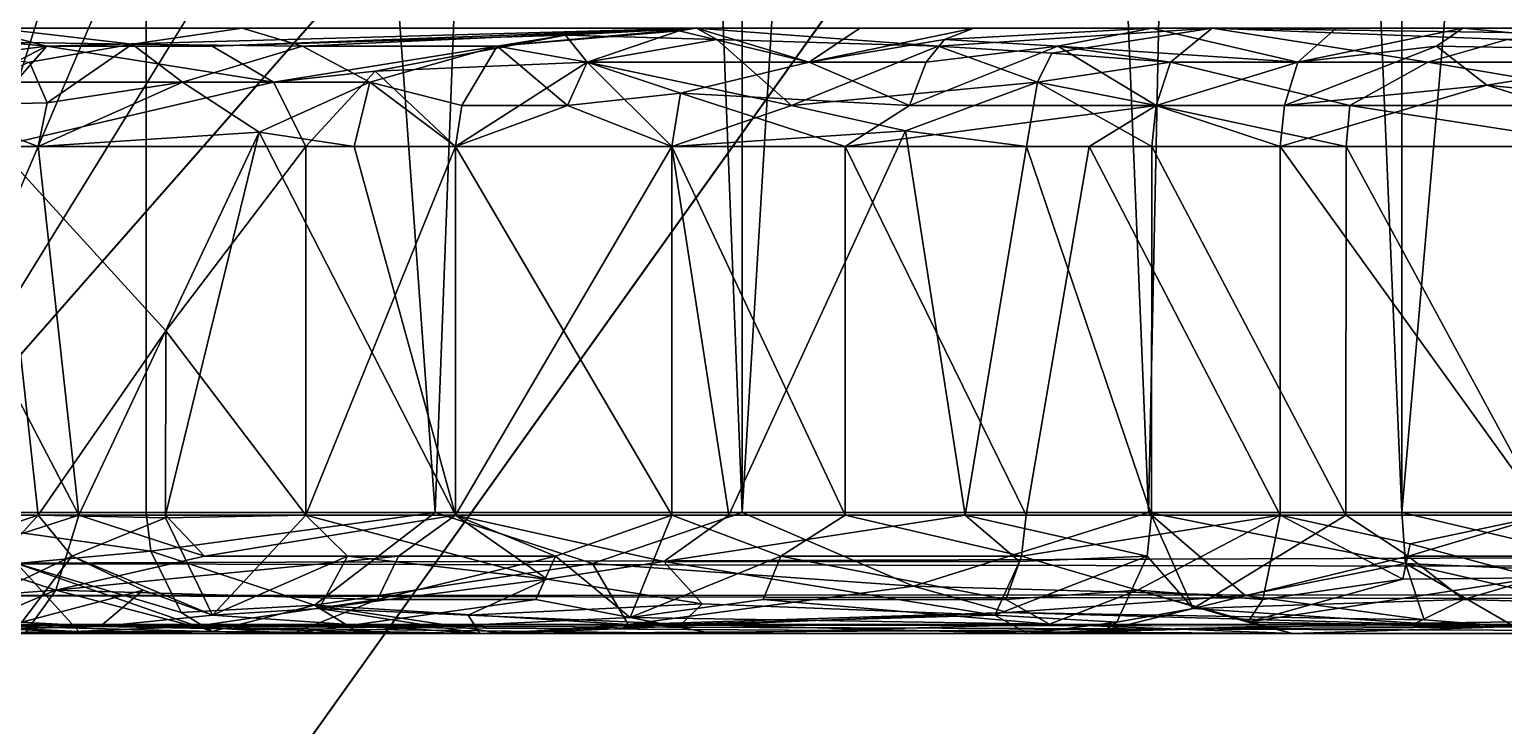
# Model space of a CAD drawing. Extents: x -30 to 83, y -53 to 60.
# Drawn here: x 6.134 to 7.351, y -13.076 to -12.501 of the extents above; entities that cross this region are included whole.
import ezdxf

# ---------------------------------------------------------------- set-up
doc = ezdxf.new("R2010")
doc.units = 0
doc.header["$MEASUREMENT"] = 0

msp = doc.modelspace()

# ---------------------------------------------------------------- linework, layer by layer
for points in [[(63.169998, -40), (-9.17, -40), (63.169998, 60)], [(-9.17, 60), (63.169998, 60), (-9.17, -40)], [(-7.187, 58, 2), (-7.187, -40, 2), (61.187, -40, 2)], [(61.187, 58, 2), (-7.187, 58, 2), (61.187, -40, 2)], [(-30, -1, 38), (30, -1, 38), (-30, -17, 38)], [(30, -17, 38), (-30, -17, 38), (30, -1, 38)], [(30, -2.998, 39.998001), (-30, -2.998, 39.998001), (-30, -15.003, 39.998001)], [(-30, -15.003, 39.998001), (30, -15.003, 39.998001), (30, -2.998, 39.998001)], [(5, -15, 40), (5, -3, 40), (75, -15, 40)], [(75, -3, 40), (75, -15, 40), (5, -3, 40)], [(5, -3, 52), (5, -15, 52), (9.998001, -7.997999, 52)], [(9.998001, -13.003, 52), (9.998001, -7.997999, 52), (5, -15, 52)], [(6.230599, -12.9, 62.990845), (6.230599, -9.6, 62.990845), (6.008893, -12.9, 62.787678)], [(6.008893, -9.6, 62.787678), (6.008893, -12.9, 62.787678), (6.230599, -9.6, 62.990845)], [(6.012379, -12.9, 57.905735), (6.012379, -9.6, 57.905735), (6.483722, -11.40362, 57.512512)], [(6.230599, -9.6, 62.990845), (6.469149, -12.9, 63.173943), (6.594186, -9.6, 63.257515)], [(6.469149, -12.9, 63.173943), (6.230599, -9.6, 62.990845), (6.230599, -12.9, 62.990845)], [(6.722745, -12.9, 63.33556), (6.594186, -9.6, 63.257515), (6.469149, -12.9, 63.173943)], [(6.722745, -9.6, 63.33556), (6.594186, -9.6, 63.257515), (6.722745, -12.9, 63.33556)], [(7.058268, -12.9, 63.504799), (6.922015, -9.6, 63.441208), (6.722745, -12.9, 63.33556)], [(6.922015, -9.6, 63.441208), (6.722745, -9.6, 63.33556), (6.722745, -12.9, 63.33556)], [(6.922015, -9.6, 63.441208), (7.058268, -12.9, 63.504799), (7.127083, -9.6, 63.535107)], [(7.267239, -12.9, 63.589657), (7.127083, -9.6, 63.535107), (7.058268, -12.9, 63.504799)], [(7.267239, -9.6, 63.589657), (7.127083, -9.6, 63.535107), (7.267239, -12.9, 63.589657)], [(7.627036, -12.9, 63.698109), (7.553999, -9.6, 63.68021), (7.267239, -12.9, 63.589657)], [(7.553999, -9.6, 63.68021), (7.267239, -9.6, 63.589657), (7.267239, -12.9, 63.589657)], [(6.012379, -12.9, 57.905735), (6.483722, -11.40362, 57.512512), (6.614629, -11.48747, 57.403286)], [(6.614629, -11.48747, 57.403286), (6.841525, -11.55467, 57.213993), (6.012379, -12.9, 57.905735)], [(6.841525, -11.55467, 57.213993), (7.153762, -11.59938, 56.953491), (6.012379, -12.9, 57.905735)], [(18.379839, -12.9, 47.587738), (6.012379, -12.9, 57.905735), (7.153762, -11.59938, 56.953491)], [(18.379839, -11.6, 47.587738), (18.379839, -12.9, 47.587738), (7.153762, -11.59938, 56.953491)], [(6.21901, -12.51327, 58.787117), (6.105802, -12.5, 59.062958), (5.961693, -12.50937, 59.253975)], [(6.21901, -12.51327, 58.787117), (5.961693, -12.50937, 59.253975), (6.134213, -12.5282, 58.873852)], [(6.043308, -12.5282, 61.667645), (6.047154, -12.50587, 61.598175), (6.148688, -12.51502, 61.813244)], [(6.047154, -12.50587, 61.598175), (6.090656, -12.5, 61.608418), (6.148688, -12.51502, 61.813244)], [(6.684958, -12.5, 62.35899), (6.148688, -12.51502, 61.813244), (6.090656, -12.5, 61.608418)], [(6.105802, -12.5, 59.062958), (6.21901, -12.51327, 58.787117), (6.309809, -12.5, 58.743919)], [(6.684958, -12.5, 62.35899), (6.285138, -12.51502, 62.008102), (6.148688, -12.51502, 61.813244)], [(6.21901, -12.51327, 58.787117), (6.359597, -12.51502, 58.595432), (6.309809, -12.5, 58.743919)], [(6.285138, -12.51502, 62.008102), (6.684958, -12.5, 62.35899), (6.576834, -12.50587, 62.303234)], [(6.576834, -12.50587, 62.303234), (6.335788, -12.54478, 62.120865), (6.285138, -12.51502, 62.008102)], [(6.309809, -12.5, 58.743919), (6.359597, -12.51502, 58.595432), (6.684958, -12.5, 58.337334)], [(6.335788, -12.54478, 62.120865), (6.576834, -12.50587, 62.303234), (6.41958, -12.53572, 62.207245)], [(6.520308, -12.51502, 58.420055), (6.684958, -12.5, 58.337334), (6.359597, -12.51502, 58.595432)], [(6.41958, -12.53572, 62.207245), (6.576834, -12.50587, 62.303234), (6.594646, -12.5282, 62.371193)], [(6.670695, -12.50237, 58.321064), (6.684958, -12.5, 58.337334), (6.520308, -12.51502, 58.420055)], [(6.520308, -12.51502, 58.420055), (6.594646, -12.5282, 58.325127), (6.670695, -12.50237, 58.321064)], [(6.576834, -12.50587, 62.303234), (6.684958, -12.5, 62.35899), (6.701674, -12.50937, 62.42984)], [(6.576834, -12.50587, 62.303234), (6.701674, -12.50937, 62.42984), (6.594646, -12.5282, 62.371193)], [(6.594646, -12.5282, 58.325127), (6.778013, -12.5282, 58.171261), (6.670695, -12.50237, 58.321064)], [(6.594646, -12.5282, 62.371193), (6.701674, -12.50937, 62.42984), (6.763461, -12.56398, 62.544025)], [(6.670695, -12.50237, 58.321064), (6.778013, -12.5282, 58.171261), (6.684958, -12.5, 58.337334)], [(6.701674, -12.50937, 62.42984), (6.684958, -12.5, 62.35899), (6.884411, -12.51502, 62.581791)], [(7.11082, -12.5, 62.66494), (6.884411, -12.51502, 62.581791), (6.684958, -12.5, 62.35899)], [(6.81986, -12.5, 58.225792), (6.684958, -12.5, 58.337334), (6.778013, -12.5282, 58.171261)], [(6.884411, -12.51502, 62.581791), (6.763461, -12.56398, 62.544025), (6.701674, -12.50937, 62.42984)], [(6.778013, -12.5282, 58.171261), (6.91399, -12.5, 58.15678), (6.81986, -12.5, 58.225792)], [(6.778013, -12.5282, 58.171261), (6.88975, -12.50937, 58.122162), (6.91399, -12.5, 58.15678)], [(6.874561, -12.5282, 58.100468), (6.88975, -12.50937, 58.122162), (6.778013, -12.5282, 58.171261)], [(6.874561, -12.5282, 58.100468), (6.983328, -12.51502, 58.048439), (6.88975, -12.50937, 58.122162)], [(7.11082, -12.5, 62.66494), (6.978329, -12.52067, 62.655727), (6.884411, -12.51502, 62.581791)], [(6.91399, -12.5, 58.15678), (6.88975, -12.50937, 58.122162), (7.060926, -12.5, 58.061661)], [(6.88975, -12.50937, 58.122162), (6.983328, -12.51502, 58.048439), (7.060926, -12.5, 58.061661)], [(7.076447, -12.5282, 62.724472), (6.978329, -12.52067, 62.655727), (7.11082, -12.5, 62.66494)], [(7.181403, -12.5282, 57.914272), (7.060926, -12.5, 58.061661), (6.983328, -12.51502, 58.048439)], [(7.060926, -12.5, 58.061661), (7.181403, -12.5282, 57.914272), (7.213145, -12.5, 57.975246)], [(7.076447, -12.5282, 62.724472), (7.11082, -12.5, 62.66494), (7.288785, -12.5282, 62.834999)], [(7.812708, -12.5, 62.946056), (7.74508, -12.50937, 62.973011), (7.11082, -12.5, 62.66494)], [(7.74508, -12.50937, 62.973011), (7.354227, -12.50937, 62.834877), (7.11082, -12.5, 62.66494)], [(7.354227, -12.50937, 62.834877), (7.288785, -12.5282, 62.834999), (7.11082, -12.5, 62.66494)], [(7.181403, -12.5282, 57.914272), (7.317832, -12.5, 57.923618), (7.213145, -12.5, 57.975246)], [(7.181403, -12.5282, 57.914272), (7.296032, -12.51502, 57.876884), (7.317832, -12.5, 57.923618)], [(7.288785, -12.5282, 62.834999), (7.354227, -12.50937, 62.834877), (7.509932, -12.5282, 62.926605)], [(7.514465, -12.51878, 57.782154), (7.317832, -12.5, 57.923618), (7.296032, -12.51502, 57.876884)], [(7.317832, -12.5, 57.923618), (7.514465, -12.51878, 57.782154), (7.588704, -12.5, 57.815552)], [(6.043308, -12.5282, 61.667645), (6.148688, -12.51502, 61.813244), (6.051397, -12.56398, 61.732075)], [(6.122482, -12.54478, 61.829945), (6.051397, -12.56398, 61.732075), (6.148688, -12.51502, 61.813244)], [(6.335788, -12.54478, 62.120865), (6.122482, -12.54478, 61.829945), (6.148688, -12.51502, 61.813244)], [(6.148829, -12.56171, 58.811676), (6.21901, -12.51327, 58.787117), (6.134213, -12.5282, 58.873852)], [(6.148688, -12.51502, 61.813244), (6.285138, -12.51502, 62.008102), (6.335788, -12.54478, 62.120865)], [(6.148829, -12.56171, 58.811676), (6.260474, -12.54478, 58.6693), (6.21901, -12.51327, 58.787117)], [(6.21901, -12.51327, 58.787117), (6.260474, -12.54478, 58.6693), (6.359597, -12.51502, 58.595432)], [(6.260474, -12.54478, 58.6693), (6.415126, -12.54478, 58.484989), (6.359597, -12.51502, 58.595432)], [(6.520308, -12.51502, 58.420055), (6.359597, -12.51502, 58.595432), (6.415126, -12.54478, 58.484989)], [(6.415126, -12.54478, 58.484989), (6.49126, -12.56398, 58.39101), (6.520308, -12.51502, 58.420055)], [(6.49126, -12.56398, 58.39101), (6.578496, -12.56398, 58.307507), (6.520308, -12.51502, 58.420055)], [(6.594646, -12.5282, 58.325127), (6.520308, -12.51502, 58.420055), (6.578496, -12.56398, 58.307507)], [(6.966627, -12.54478, 62.674088), (6.763461, -12.56398, 62.544025), (6.884411, -12.51502, 62.581791)], [(6.874561, -12.5282, 58.100468), (6.86085, -12.56398, 58.080887), (6.983328, -12.51502, 58.048439)], [(6.86085, -12.56398, 58.080887), (7.064497, -12.56398, 57.951145), (6.983328, -12.51502, 58.048439)], [(6.884411, -12.51502, 62.581791), (6.978329, -12.52067, 62.655727), (6.966627, -12.54478, 62.674088)], [(7.076447, -12.5282, 62.724472), (6.966627, -12.54478, 62.674088), (6.978329, -12.52067, 62.655727)], [(6.983328, -12.51502, 58.048439), (7.076447, -12.5282, 57.971851), (7.181403, -12.5282, 57.914272)], [(7.076447, -12.5282, 57.971851), (6.983328, -12.51502, 58.048439), (7.064497, -12.56398, 57.951145)], [(7.181403, -12.5282, 57.914272), (7.170365, -12.56398, 57.893066), (7.296032, -12.51502, 57.876884)], [(7.337546, -12.54731, 57.823593), (7.296032, -12.51502, 57.876884), (7.170365, -12.56398, 57.893066)], [(7.514465, -12.51878, 57.782154), (7.296032, -12.51502, 57.876884), (7.337546, -12.54731, 57.823593)], [(7.514465, -12.51878, 57.782154), (7.337546, -12.54731, 57.823593), (7.501758, -12.56398, 57.747246)], [(6.148829, -12.56171, 58.811676), (6.134213, -12.5282, 58.873852), (6.051397, -12.56398, 58.964245)], [(6.335788, -12.54478, 62.120865), (6.41958, -12.53572, 62.207245), (6.362453, -12.59782, 62.177494)], [(6.486098, -12.59782, 62.310474), (6.362453, -12.59782, 62.177494), (6.41958, -12.53572, 62.207245)], [(6.41958, -12.53572, 62.207245), (6.594646, -12.5282, 62.371193), (6.486098, -12.59782, 62.310474)], [(6.664586, -12.59782, 62.474041), (6.486098, -12.59782, 62.310474), (6.594646, -12.5282, 62.371193)], [(6.578496, -12.56398, 58.307507), (6.67182, -12.55383, 58.2309), (6.594646, -12.5282, 58.325127)], [(6.594646, -12.5282, 58.325127), (6.67182, -12.55383, 58.2309), (6.778013, -12.5282, 58.171261)], [(6.594646, -12.5282, 62.371193), (6.763461, -12.56398, 62.544025), (6.664586, -12.59782, 62.474041)], [(6.86085, -12.56398, 58.080887), (6.778013, -12.5282, 58.171261), (6.67182, -12.55383, 58.2309)], [(6.778013, -12.5282, 58.171261), (6.86085, -12.56398, 58.080887), (6.874561, -12.5282, 58.100468)], [(7.064497, -12.56398, 62.745174), (6.966627, -12.54478, 62.674088), (7.076447, -12.5282, 62.724472)], [(7.224523, -12.56398, 62.829964), (7.064497, -12.56398, 62.745174), (7.076447, -12.5282, 62.724472)], [(7.170365, -12.56398, 57.893066), (7.181403, -12.5282, 57.914272), (7.064497, -12.56398, 57.951145)], [(7.076447, -12.5282, 57.971851), (7.064497, -12.56398, 57.951145), (7.181403, -12.5282, 57.914272)], [(7.288785, -12.5282, 62.834999), (7.224523, -12.56398, 62.829964), (7.076447, -12.5282, 62.724472)], [(7.224523, -12.56398, 62.829964), (7.288785, -12.5282, 62.834999), (7.501758, -12.56398, 62.949078)], [(7.509932, -12.5282, 62.926605), (7.501758, -12.56398, 62.949078), (7.288785, -12.5282, 62.834999)], [(6.362453, -12.59782, 62.177494), (6.107888, -12.59782, 61.839237), (6.335788, -12.54478, 62.120865)], [(6.122482, -12.54478, 61.829945), (6.335788, -12.54478, 62.120865), (6.107888, -12.59782, 61.839237)], [(6.323824, -12.58597, 58.565418), (6.260474, -12.54478, 58.6693), (6.141525, -12.59782, 58.806747)], [(6.148829, -12.56171, 58.811676), (6.141525, -12.59782, 58.806747), (6.260474, -12.54478, 58.6693)], [(6.323824, -12.58597, 58.565418), (6.415126, -12.54478, 58.484989), (6.260474, -12.54478, 58.6693)], [(6.415126, -12.54478, 58.484989), (6.323824, -12.58597, 58.565418), (6.402369, -12.59782, 58.473309)], [(6.402369, -12.59782, 58.473309), (6.486091, -12.59782, 58.385841), (6.415126, -12.54478, 58.484989)], [(6.49126, -12.56398, 58.39101), (6.415126, -12.54478, 58.484989), (6.486091, -12.59782, 58.385841)], [(6.966627, -12.54478, 62.674088), (6.857633, -12.58488, 62.620026), (6.763461, -12.56398, 62.544025)], [(6.957335, -12.59782, 62.688683), (6.857633, -12.58488, 62.620026), (6.966627, -12.54478, 62.674088)], [(6.957335, -12.59782, 62.688683), (6.966627, -12.54478, 62.674088), (7.060849, -12.59782, 62.751495)], [(7.064497, -12.56398, 62.745174), (7.060849, -12.59782, 62.751495), (6.966627, -12.54478, 62.674088)], [(7.166999, -12.59782, 57.886589), (7.499255, -12.59782, 57.740387), (7.337546, -12.54731, 57.823593)], [(7.170365, -12.56398, 57.893066), (7.166999, -12.59782, 57.886589), (7.337546, -12.54731, 57.823593)], [(7.501758, -12.56398, 57.747246), (7.337546, -12.54731, 57.823593), (7.499255, -12.59782, 57.740387)], [(6.578496, -12.56398, 58.307507), (6.664593, -12.59782, 58.222286), (6.67182, -12.55383, 58.2309)], [(6.664593, -12.59782, 58.222286), (6.807839, -12.59782, 58.110706), (6.67182, -12.55383, 58.2309)], [(6.86085, -12.56398, 58.080887), (6.67182, -12.55383, 58.2309), (6.807839, -12.59782, 58.110706)], [(6.015957, -12.59782, 59.013672), (6.141525, -12.59782, 58.806747), (6.051397, -12.56398, 58.964245)], [(6.148829, -12.56171, 58.811676), (6.051397, -12.56398, 58.964245), (6.141525, -12.59782, 58.806747)], [(6.578496, -12.56398, 58.307507), (6.49126, -12.56398, 58.39101), (6.486091, -12.59782, 58.385841)], [(6.578496, -12.56398, 58.307507), (6.486091, -12.59782, 58.385841), (6.664593, -12.59782, 58.222286)], [(6.857633, -12.58488, 62.620026), (6.664586, -12.59782, 62.474041), (6.763461, -12.56398, 62.544025)], [(7.009089, -12.59782, 57.976234), (7.064497, -12.56398, 57.951145), (6.807839, -12.59782, 58.110706)], [(6.86085, -12.56398, 58.080887), (6.807839, -12.59782, 58.110706), (7.064497, -12.56398, 57.951145)], [(7.009089, -12.59782, 57.976234), (7.166999, -12.59782, 57.886589), (7.064497, -12.56398, 57.951145)], [(7.060849, -12.59782, 62.751495), (7.064497, -12.56398, 62.745174), (7.221298, -12.59782, 62.836514)], [(7.224523, -12.56398, 62.829964), (7.221298, -12.59782, 62.836514), (7.064497, -12.56398, 62.745174)], [(7.170365, -12.56398, 57.893066), (7.064497, -12.56398, 57.951145), (7.166999, -12.59782, 57.886589)], [(7.221298, -12.59782, 62.836514), (7.224523, -12.56398, 62.829964), (7.442835, -12.59782, 62.933994)], [(7.501758, -12.56398, 62.949078), (7.442835, -12.59782, 62.933994), (7.224523, -12.56398, 62.829964)], [(6.141525, -12.59782, 58.806747), (6.175077, -12.90218, 58.756351), (6.323824, -12.58597, 58.565418)], [(6.246672, -12.90218, 58.658707), (6.323824, -12.58597, 58.565418), (6.175077, -12.90218, 58.756351)], [(6.486027, -12.90218, 58.385777), (6.323824, -12.58597, 58.565418), (6.246672, -12.90218, 58.658707)], [(6.402369, -12.59782, 58.473309), (6.323824, -12.58597, 58.565418), (6.486027, -12.90218, 58.385777)], [(6.664586, -12.59782, 62.474041), (6.857633, -12.58488, 62.620026), (6.711743, -12.90218, 62.512005)], [(6.711743, -12.90218, 62.512005), (6.857633, -12.58488, 62.620026), (6.90694, -12.90218, 62.655132)], [(6.857633, -12.58488, 62.620026), (6.957335, -12.59782, 62.688683), (6.90694, -12.90218, 62.655132)], [(5.933204, -12.90218, 59.175297), (6.175077, -12.90218, 58.756351), (6.015957, -12.59782, 59.013672)], [(6.14144, -12.90218, 61.889633), (6.015872, -12.90218, 61.68269), (6.107888, -12.59782, 61.839237)], [(6.141525, -12.59782, 58.806747), (6.015957, -12.59782, 59.013672), (6.175077, -12.90218, 58.756351)], [(6.362453, -12.59782, 62.177494), (6.246714, -12.75, 62.037586), (6.107888, -12.59782, 61.839237)], [(6.14144, -12.90218, 61.889633), (6.107888, -12.59782, 61.839237), (6.246714, -12.75, 62.037586)], [(6.246714, -12.75, 62.037586), (6.362453, -12.59782, 62.177494), (6.362376, -12.90218, 62.177559)], [(6.362453, -12.59782, 62.177494), (6.486098, -12.59782, 62.310474), (6.362376, -12.90218, 62.177559)], [(6.486027, -12.90218, 62.310543), (6.362376, -12.90218, 62.177559), (6.486098, -12.59782, 62.310474)], [(6.486091, -12.59782, 58.385841), (6.402369, -12.59782, 58.473309), (6.486027, -12.90218, 58.385777)], [(6.664586, -12.59782, 62.474041), (6.486027, -12.90218, 62.310543), (6.486098, -12.59782, 62.310474)], [(6.711743, -12.90218, 62.512005), (6.486027, -12.90218, 62.310543), (6.664586, -12.59782, 62.474041)], [(6.664529, -12.90218, 58.22221), (6.486091, -12.59782, 58.385841), (6.486027, -12.90218, 58.385777)], [(6.486091, -12.59782, 58.385841), (6.664529, -12.90218, 58.22221), (6.664593, -12.59782, 58.222286)], [(6.664529, -12.90218, 58.22221), (6.807782, -12.90218, 58.110619), (6.664593, -12.59782, 58.222286)], [(6.807839, -12.59782, 58.110706), (6.664593, -12.59782, 58.222286), (6.807782, -12.90218, 58.110619)], [(6.807782, -12.90218, 58.110619), (6.957279, -12.90218, 58.007553), (6.807839, -12.59782, 58.110706)], [(7.009089, -12.59782, 57.976234), (6.807839, -12.59782, 58.110706), (6.957279, -12.90218, 58.007553)], [(6.90694, -12.90218, 62.655132), (6.957335, -12.59782, 62.688683), (7.060792, -12.90218, 62.751579)], [(6.957279, -12.90218, 58.007553), (7.166957, -12.90218, 57.886501), (7.009089, -12.59782, 57.976234)], [(6.957335, -12.59782, 62.688683), (7.060849, -12.59782, 62.751495), (7.060792, -12.90218, 62.751579)], [(7.009089, -12.59782, 57.976234), (7.166957, -12.90218, 57.886501), (7.166999, -12.59782, 57.886589)], [(7.060792, -12.90218, 62.751579), (7.060849, -12.59782, 62.751495), (7.221256, -12.90218, 62.836597)], [(7.221298, -12.59782, 62.836514), (7.221256, -12.90218, 62.836597), (7.060849, -12.59782, 62.751495)], [(7.166957, -12.90218, 57.886501), (7.386372, -12.90218, 57.784184), (7.166999, -12.59782, 57.886589)], [(7.499255, -12.59782, 57.740387), (7.166999, -12.59782, 57.886589), (7.386372, -12.90218, 57.784184)], [(7.221256, -12.90218, 62.836597), (7.221298, -12.59782, 62.836514), (7.386372, -12.90218, 62.912136)], [(7.442835, -12.59782, 62.933994), (7.386372, -12.90218, 62.912136), (7.221298, -12.59782, 62.836514)], [(6.246714, -12.75, 62.037586), (6.246636, -12.90436, 62.037636), (6.14144, -12.90218, 61.889633)], [(6.362376, -12.90218, 62.177559), (6.246636, -12.90436, 62.037636), (6.246714, -12.75, 62.037586)], [(6.008893, -12.9, 62.787678), (6.123861, -12.94227, 62.884773), (6.234368, -12.93196, 62.986355)], [(6.234368, -12.93196, 62.986355), (6.230599, -12.9, 62.990845), (6.008893, -12.9, 62.787678)], [(6.018382, -12.94227, 57.912926), (6.012379, -12.9, 57.905735), (18.379839, -12.9, 47.587738)], [(18.393953, -12.96258, 47.604652), (6.018382, -12.94227, 57.912926), (18.379839, -12.9, 47.587738)], [(6.234368, -12.93196, 62.986355), (6.469149, -12.9, 63.173943), (6.230599, -12.9, 62.990845)], [(6.234368, -12.93196, 62.986355), (6.36963, -12.97661, 63.056664), (6.469149, -12.9, 63.173943)], [(6.599228, -12.94227, 63.249619), (6.469149, -12.9, 63.173943), (6.36963, -12.97661, 63.056664)], [(6.469149, -12.9, 63.173943), (6.599228, -12.94227, 63.249619), (6.722745, -12.9, 63.33556)], [(6.864131, -12.96088, 63.389603), (6.722745, -12.9, 63.33556), (6.599228, -12.94227, 63.249619)], [(6.722745, -12.9, 63.33556), (6.864131, -12.96088, 63.389603), (7.058268, -12.9, 63.504799)], [(6.864131, -12.96088, 63.389603), (7.137888, -12.96874, 63.509056), (7.058268, -12.9, 63.504799)], [(7.270449, -12.94227, 63.58086), (7.058268, -12.9, 63.504799), (7.137888, -12.96874, 63.509056)], [(7.058268, -12.9, 63.504799), (7.270449, -12.94227, 63.58086), (7.267239, -12.9, 63.589657)], [(7.486025, -12.95157, 63.644722), (7.267239, -12.9, 63.589657), (7.270449, -12.94227, 63.58086)], [(7.267239, -12.9, 63.589657), (7.486025, -12.95157, 63.644722), (7.627036, -12.9, 63.698109)], [(5.933204, -12.90218, 59.175297), (6.070157, -12.93603, 58.904999), (6.175077, -12.90218, 58.756351)], [(6.015872, -12.90218, 61.68269), (6.14144, -12.90218, 61.889633), (6.038669, -12.93603, 61.739429)], [(6.067003, -12.98499, 61.865288), (6.038669, -12.93603, 61.739429), (6.14144, -12.90218, 61.889633)], [(6.067003, -12.98499, 61.865288), (6.14144, -12.90218, 61.889633), (6.169095, -12.93603, 61.944157)], [(6.175077, -12.90218, 58.756351), (6.070157, -12.93603, 58.904999), (6.15595, -12.96428, 58.742966)], [(6.14144, -12.90218, 61.889633), (6.246636, -12.90436, 62.037636), (6.169095, -12.93603, 61.944157)], [(6.175077, -12.90218, 58.756351), (6.15595, -12.96428, 58.742966), (6.278873, -12.93603, 58.606918)], [(6.2854, -12.98499, 62.163147), (6.169095, -12.93603, 61.944157), (6.246636, -12.90436, 62.037636)], [(6.278873, -12.93603, 58.606918), (6.246672, -12.90218, 58.658707), (6.175077, -12.90218, 58.756351)], [(6.2854, -12.98499, 62.163147), (6.246636, -12.90436, 62.037636), (6.362376, -12.90218, 62.177559)], [(6.486027, -12.90218, 58.385777), (6.246672, -12.90218, 58.658707), (6.278873, -12.93603, 58.606918)], [(6.278873, -12.93603, 58.606918), (6.438885, -12.93603, 58.424461), (6.486027, -12.90218, 58.385777)], [(6.2854, -12.98499, 62.163147), (6.362376, -12.90218, 62.177559), (6.396911, -12.93603, 62.22802)], [(6.486027, -12.90218, 62.310543), (6.561808, -12.95523, 62.407028), (6.362376, -12.90218, 62.177559)], [(6.396911, -12.93603, 62.22802), (6.362376, -12.90218, 62.177559), (6.561808, -12.95523, 62.407028)], [(6.438885, -12.93603, 58.424461), (6.568554, -12.93603, 58.296661), (6.486027, -12.90218, 58.385777)], [(6.65789, -12.94056, 62.482025), (6.486027, -12.90218, 62.310543), (6.711743, -12.90218, 62.512005)], [(6.664529, -12.90218, 58.22221), (6.486027, -12.90218, 58.385777), (6.568554, -12.93603, 58.296661)], [(6.561808, -12.95523, 62.407028), (6.486027, -12.90218, 62.310543), (6.65789, -12.94056, 62.482025)], [(6.664529, -12.90218, 58.22221), (6.568554, -12.93603, 58.296661), (6.630115, -12.98674, 58.181202)], [(6.664529, -12.90218, 58.22221), (6.630115, -12.98674, 58.181202), (6.754508, -12.93603, 58.140629)], [(6.65789, -12.94056, 62.482025), (6.90694, -12.90218, 62.655132), (6.951735, -12.94056, 62.697479)], [(6.711743, -12.90218, 62.512005), (6.90694, -12.90218, 62.655132), (6.65789, -12.94056, 62.482025)], [(6.807782, -12.90218, 58.110619), (6.664529, -12.90218, 58.22221), (6.754508, -12.93603, 58.140629)], [(6.754508, -12.93603, 58.140629), (6.953354, -12.93603, 58.001392), (6.807782, -12.90218, 58.110619)], [(6.807782, -12.90218, 58.110619), (6.953354, -12.93603, 58.001392), (6.957279, -12.90218, 58.007553)], [(6.951735, -12.94056, 62.697479), (6.90694, -12.90218, 62.655132), (7.057143, -12.93603, 62.757904)], [(7.060792, -12.90218, 62.751579), (7.057143, -12.93603, 62.757904), (6.90694, -12.90218, 62.655132)], [(6.957279, -12.90218, 58.007553), (6.953354, -12.93603, 58.001392), (7.166957, -12.90218, 57.886501)], [(7.049125, -12.96428, 57.924519), (7.166957, -12.90218, 57.886501), (6.953354, -12.93603, 58.001392)], [(7.152539, -12.97181, 57.858818), (7.166957, -12.90218, 57.886501), (7.049125, -12.96428, 57.924519)], [(7.057143, -12.93603, 62.757904), (7.060792, -12.90218, 62.751579), (7.095087, -12.97934, 62.814953)], [(7.221256, -12.90218, 62.836597), (7.095087, -12.97934, 62.814953), (7.060792, -12.90218, 62.751579)], [(7.095087, -12.97934, 62.814953), (7.221256, -12.90218, 62.836597), (7.272457, -12.93603, 62.869995)], [(7.152539, -12.97181, 57.858818), (7.268236, -12.95523, 57.817268), (7.166957, -12.90218, 57.886501)], [(7.386372, -12.90218, 57.784184), (7.166957, -12.90218, 57.886501), (7.274126, -12.92589, 57.829906)], [(7.268236, -12.95523, 57.817268), (7.274126, -12.92589, 57.829906), (7.166957, -12.90218, 57.886501)], [(7.221256, -12.90218, 62.836597), (7.386372, -12.90218, 62.912136), (7.272457, -12.93603, 62.869995)], [(7.440155, -12.93603, 62.940887), (7.272457, -12.93603, 62.869995), (7.386372, -12.90218, 62.912136)], [(7.379004, -12.95392, 57.766392), (7.386372, -12.90218, 57.784184), (7.274126, -12.92589, 57.829906)], [(6.049721, -12.97181, 58.892597), (6.15595, -12.96428, 58.742966), (6.070157, -12.93603, 58.904999)], [(6.127821, -12.99063, 61.973057), (6.067003, -12.98499, 61.865288), (6.169095, -12.93603, 61.944157)], [(6.234368, -12.93196, 62.986355), (6.123861, -12.94227, 62.884773), (6.259378, -12.98266, 62.956551)], [(6.127821, -12.99063, 61.973057), (6.169095, -12.93603, 61.944157), (6.228146, -12.96428, 62.051826)], [(6.421617, -12.97181, 58.407928), (6.438885, -12.93603, 58.424461), (6.15595, -12.96428, 58.742966)], [(6.278873, -12.93603, 58.606918), (6.15595, -12.96428, 58.742966), (6.438885, -12.93603, 58.424461)], [(6.2854, -12.98499, 62.163147), (6.228146, -12.96428, 62.051826), (6.169095, -12.93603, 61.944157)], [(6.259378, -12.98266, 62.956551), (6.36963, -12.97661, 63.056664), (6.234368, -12.93196, 62.986355)], [(6.373484, -12.97934, 62.249477), (6.2854, -12.98499, 62.163147), (6.396911, -12.93603, 62.22802)], [(6.373484, -12.97934, 62.249477), (6.396911, -12.93603, 62.22802), (6.561808, -12.95523, 62.407028)], [(6.438885, -12.93603, 58.424461), (6.421617, -12.97181, 58.407928), (6.568554, -12.93603, 58.296661)], [(6.552411, -12.97181, 58.279034), (6.568554, -12.93603, 58.296661), (6.421617, -12.97181, 58.407928)], [(6.552411, -12.97181, 58.279034), (6.630115, -12.98674, 58.181202), (6.568554, -12.93603, 58.296661)], [(6.739956, -12.97181, 58.121666), (6.754508, -12.93603, 58.140629), (6.630115, -12.98674, 58.181202)], [(6.739956, -12.97181, 58.121666), (6.940513, -12.97181, 57.981228), (6.754508, -12.93603, 58.140629)], [(6.953354, -12.93603, 58.001392), (6.754508, -12.93603, 58.140629), (6.940513, -12.97181, 57.981228)], [(7.031949, -12.99063, 62.801537), (6.931285, -12.98499, 62.729568), (7.057143, -12.93603, 62.757904)], [(6.951735, -12.94056, 62.697479), (7.057143, -12.93603, 62.757904), (6.931285, -12.98499, 62.729568)], [(6.940513, -12.97181, 57.981228), (7.049125, -12.96428, 57.924519), (6.953354, -12.93603, 58.001392)], [(7.095087, -12.97934, 62.814953), (7.031949, -12.99063, 62.801537), (7.057143, -12.93603, 62.757904)], [(7.318398, -12.97181, 62.916317), (7.095087, -12.97934, 62.814953), (7.272457, -12.93603, 62.869995)], [(7.268236, -12.95523, 57.817268), (7.379004, -12.95392, 57.766392), (7.274126, -12.92589, 57.829906)], [(7.440155, -12.93603, 62.940887), (7.318398, -12.97181, 62.916317), (7.272457, -12.93603, 62.869995)], [(7.318398, -12.97181, 62.916317), (7.440155, -12.93603, 62.940887), (7.777438, -12.98499, 63.090206)], [(6.030446, -12.96874, 57.92738), (6.018382, -12.94227, 57.912926), (18.393953, -12.96258, 47.604652)], [(6.054127, -12.99265, 62.742447), (6.174879, -12.99825, 62.829102), (6.123861, -12.94227, 62.884773)], [(6.259378, -12.98266, 62.956551), (6.123861, -12.94227, 62.884773), (6.28516, -12.99825, 62.925835)], [(6.174879, -12.99825, 62.829102), (6.28516, -12.99825, 62.925835), (6.123861, -12.94227, 62.884773)], [(6.36963, -12.97661, 63.056664), (6.628573, -12.99265, 63.203571), (6.599228, -12.94227, 63.249619)], [(6.65789, -12.94056, 62.482025), (6.689688, -12.97557, 62.539349), (6.561808, -12.95523, 62.407028)], [(6.599228, -12.94227, 63.249619), (6.628573, -12.99265, 63.203571), (6.864131, -12.96088, 63.389603)], [(6.951735, -12.94056, 62.697479), (6.931285, -12.98499, 62.729568), (6.65789, -12.94056, 62.482025)], [(6.689688, -12.97557, 62.539349), (6.65789, -12.94056, 62.482025), (6.931285, -12.98499, 62.729568)], [(7.270449, -12.94227, 63.58086), (7.137888, -12.96874, 63.509056), (7.285666, -12.9887, 63.539085)], [(7.420384, -12.97661, 63.604), (7.270449, -12.94227, 63.58086), (7.360754, -12.99462, 63.548538)], [(7.285666, -12.9887, 63.539085), (7.360754, -12.99462, 63.548538), (7.270449, -12.94227, 63.58086)], [(7.270449, -12.94227, 63.58086), (7.420384, -12.97661, 63.604), (7.486025, -12.95157, 63.644722)], [(6.496309, -12.98499, 62.387352), (6.373484, -12.97934, 62.249477), (6.561808, -12.95523, 62.407028)], [(6.496309, -12.98499, 62.387352), (6.561808, -12.95523, 62.407028), (6.689688, -12.97557, 62.539349)], [(6.628573, -12.99265, 63.203571), (6.941828, -12.98266, 63.401073), (6.864131, -12.96088, 63.389603)], [(6.864131, -12.96088, 63.389603), (6.941828, -12.98266, 63.401073), (7.137888, -12.96874, 63.509056)], [(7.14032, -12.99063, 57.835331), (7.379004, -12.95392, 57.766392), (7.268236, -12.95523, 57.817268)], [(7.379004, -12.95392, 57.766392), (7.14032, -12.99063, 57.835331), (7.360358, -12.99413, 57.721359)], [(7.152539, -12.97181, 57.858818), (7.14032, -12.99063, 57.835331), (7.268236, -12.95523, 57.817268)], [(18.415577, -12.98967, 47.630562), (6.030446, -12.96874, 57.92738), (18.393953, -12.96258, 47.604652)], [(6.030446, -12.96874, 57.92738), (18.415577, -12.98967, 47.630562), (6.053363, -12.99265, 57.954853)], [(6.049721, -12.97181, 58.892597), (6.089135, -12.99238, 58.771877), (6.15595, -12.96428, 58.742966)], [(6.089135, -12.99238, 58.771877), (6.130289, -13, 58.648445), (6.15595, -12.96428, 58.742966)], [(6.192719, -12.99413, 62.07901), (6.127821, -12.99063, 61.973057), (6.228146, -12.96428, 62.051826)], [(6.15595, -12.96428, 58.742966), (6.130289, -13, 58.648445), (6.270374, -12.99413, 58.520565)], [(6.270374, -12.99413, 58.520565), (6.421617, -12.97181, 58.407928), (6.15595, -12.96428, 58.742966)], [(6.192719, -12.99413, 62.07901), (6.228146, -12.96428, 62.051826), (6.2854, -12.98499, 62.163147)], [(6.351302, -13, 58.383987), (6.421617, -12.97181, 58.407928), (6.270374, -12.99413, 58.520565)], [(6.630115, -12.98674, 58.181202), (6.552411, -12.97181, 58.279034), (6.351302, -13, 58.383987)], [(6.421617, -12.97181, 58.407928), (6.351302, -13, 58.383987), (6.552411, -12.97181, 58.279034)], [(6.630115, -12.98674, 58.181202), (6.976349, -12.99238, 57.922493), (6.739956, -12.97181, 58.121666)], [(6.739956, -12.97181, 58.121666), (6.976349, -12.99238, 57.922493), (6.940513, -12.97181, 57.981228)], [(6.940513, -12.97181, 57.981228), (6.976349, -12.99238, 57.922493), (7.049125, -12.96428, 57.924519)], [(7.137888, -12.96874, 63.509056), (6.941828, -12.98266, 63.401073), (7.285666, -12.9887, 63.539085)], [(6.976349, -12.99238, 57.922493), (7.177054, -13, 57.7701), (7.049125, -12.96428, 57.924519)], [(7.049125, -12.96428, 57.924519), (7.14032, -12.99063, 57.835331), (7.152539, -12.97181, 57.858818)], [(7.14032, -12.99063, 57.835331), (7.049125, -12.96428, 57.924519), (7.177054, -13, 57.7701)], [(7.318398, -12.97181, 62.916317), (7.278828, -12.99151, 62.929173), (7.095087, -12.97934, 62.814953)], [(7.278828, -12.99151, 62.929173), (7.318398, -12.97181, 62.916317), (7.777438, -12.98499, 63.090206)], [(6.50596, -13, 62.467968), (6.192719, -12.99413, 62.07901), (6.2854, -12.98499, 62.163147)], [(6.28516, -12.99825, 62.925835), (6.36963, -12.97661, 63.056664), (6.259378, -12.98266, 62.956551)], [(6.28516, -12.99825, 62.925835), (6.40744, -12.99996, 63.007397), (6.36963, -12.97661, 63.056664)], [(6.373484, -12.97934, 62.249477), (6.50596, -13, 62.467968), (6.2854, -12.98499, 62.163147)], [(6.525272, -12.99996, 63.093822), (6.36963, -12.97661, 63.056664), (6.40744, -12.99996, 63.007397)], [(6.36963, -12.97661, 63.056664), (6.525272, -12.99996, 63.093822), (6.628573, -12.99265, 63.203571)], [(6.496309, -12.98499, 62.387352), (6.50596, -13, 62.467968), (6.373484, -12.97934, 62.249477)], [(6.689688, -12.97557, 62.539349), (6.672505, -12.99238, 62.561073), (6.496309, -12.98499, 62.387352)], [(6.496309, -12.98499, 62.387352), (6.672505, -12.99238, 62.561073), (6.50596, -13, 62.467968)], [(6.628573, -12.99265, 63.203571), (6.525272, -12.99996, 63.093822), (6.941828, -12.98266, 63.401073)], [(6.941828, -12.98266, 63.401073), (6.525272, -12.99996, 63.093822), (7.360754, -12.99462, 63.548538)], [(6.689688, -12.97557, 62.539349), (6.931285, -12.98499, 62.729568), (6.672505, -12.99238, 62.561073)], [(6.958622, -13, 62.803265), (6.672505, -12.99238, 62.561073), (6.931285, -12.98499, 62.729568)], [(6.931285, -12.98499, 62.729568), (7.031949, -12.99063, 62.801537), (6.958622, -13, 62.803265)], [(7.285666, -12.9887, 63.539085), (6.941828, -12.98266, 63.401073), (7.360754, -12.99462, 63.548538)], [(7.278828, -12.99151, 62.929173), (7.021639, -12.99763, 62.819401), (7.095087, -12.97934, 62.814953)], [(7.031949, -12.99063, 62.801537), (7.095087, -12.97934, 62.814953), (7.021639, -12.99763, 62.819401)], [(7.777438, -12.98499, 63.090206), (7.765183, -13, 63.140278), (7.278828, -12.99151, 62.929173)], [(5.689578, -12.99825, 58.42128), (6.053363, -12.99265, 57.954853), (6.351302, -13, 58.383987)], [(6.351302, -13, 58.383987), (6.130289, -13, 58.648445), (5.689578, -12.99825, 58.42128)], [(6.18509, -13, 62.817959), (5.827775, -13, 62.129391), (6.28516, -12.99825, 62.925835)], [(5.827775, -13, 62.129391), (6.50596, -13, 62.467968), (6.28516, -12.99825, 62.925835)], [(6.127821, -12.99063, 61.973057), (6.192719, -12.99413, 62.07901), (5.958434, -13, 61.785751)], [(6.50596, -13, 62.467968), (5.958434, -13, 61.785751), (6.192719, -12.99413, 62.07901)], [(6.00267, -12.99997, 62.638973), (6.18509, -13, 62.817959), (6.054127, -12.99265, 62.742447)], [(6.053363, -12.99265, 57.954853), (18.415577, -12.98967, 47.630562), (13.654973, -13, 51.659863)], [(13.654973, -13, 51.659863), (8.102488, -13, 56.292217), (6.053363, -12.99265, 57.954853)], [(6.698117, -13, 58.067127), (6.053363, -12.99265, 57.954853), (7.177054, -13, 57.7701)], [(6.698117, -13, 58.067127), (6.351302, -13, 58.383987), (6.053363, -12.99265, 57.954853)], [(8.102488, -13, 56.292217), (7.177054, -13, 57.7701), (6.053363, -12.99265, 57.954853)], [(6.174879, -12.99825, 62.829102), (6.054127, -12.99265, 62.742447), (6.18509, -13, 62.817959)], [(6.351302, -13, 58.383987), (6.270374, -12.99413, 58.520565), (6.130289, -13, 58.648445)], [(6.174879, -12.99825, 62.829102), (6.18509, -13, 62.817959), (6.28516, -12.99825, 62.925835)], [(6.40744, -12.99996, 63.007397), (6.28516, -12.99825, 62.925835), (6.50596, -13, 62.467968)], [(6.630115, -12.98674, 58.181202), (6.351302, -13, 58.383987), (6.698117, -13, 58.067127)], [(6.958622, -13, 62.803265), (6.50596, -13, 62.467968), (6.672505, -12.99238, 62.561073)], [(7.438429, -12.99991, 63.546864), (7.360754, -12.99462, 63.548538), (6.525272, -12.99996, 63.093822)], [(6.630115, -12.98674, 58.181202), (6.698117, -13, 58.067127), (6.976349, -12.99238, 57.922493)], [(7.177054, -13, 57.7701), (6.976349, -12.99238, 57.922493), (6.698117, -13, 58.067127)], [(7.021639, -12.99763, 62.819401), (6.958622, -13, 62.803265), (7.031949, -12.99063, 62.801537)], [(7.765183, -13, 63.140278), (6.958622, -13, 62.803265), (7.278828, -12.99151, 62.929173)], [(7.278828, -12.99151, 62.929173), (6.958622, -13, 62.803265), (7.021639, -12.99763, 62.819401)], [(7.360358, -12.99413, 57.721359), (7.14032, -12.99063, 57.835331), (7.177054, -13, 57.7701)], [(7.177054, -13, 57.7701), (7.644042, -13, 57.588501), (7.360358, -12.99413, 57.721359)], [(5, -15, 52), (21.252998, -13.003, 52), (9.998001, -13.003, 52)], [(5, -15, 52), (75, -15, 52), (21.252998, -13.003, 52)], [(5.827775, -13, 62.129391), (6.18509, -13, 62.817959), (6.00267, -12.99997, 62.638973)], [(5.827775, -13, 62.129391), (5.958434, -13, 61.785751), (6.50596, -13, 62.467968)], [(6.50596, -13, 62.467968), (6.958622, -13, 62.803265), (6.40744, -12.99996, 63.007397)], [(6.525272, -12.99996, 63.093822), (6.40744, -12.99996, 63.007397), (6.958622, -13, 62.803265)], [(6.525272, -12.99996, 63.093822), (6.958622, -13, 62.803265), (7.438429, -12.99991, 63.546864)], [(7.765183, -13, 63.140278), (7.438429, -12.99991, 63.546864), (6.958622, -13, 62.803265)], [(7.644042, -13, 57.588501), (7.177054, -13, 57.7701), (8.102488, -13, 56.292217)]]:
    msp.add_3dface(points)

doc.saveas('drawing.dxf')
